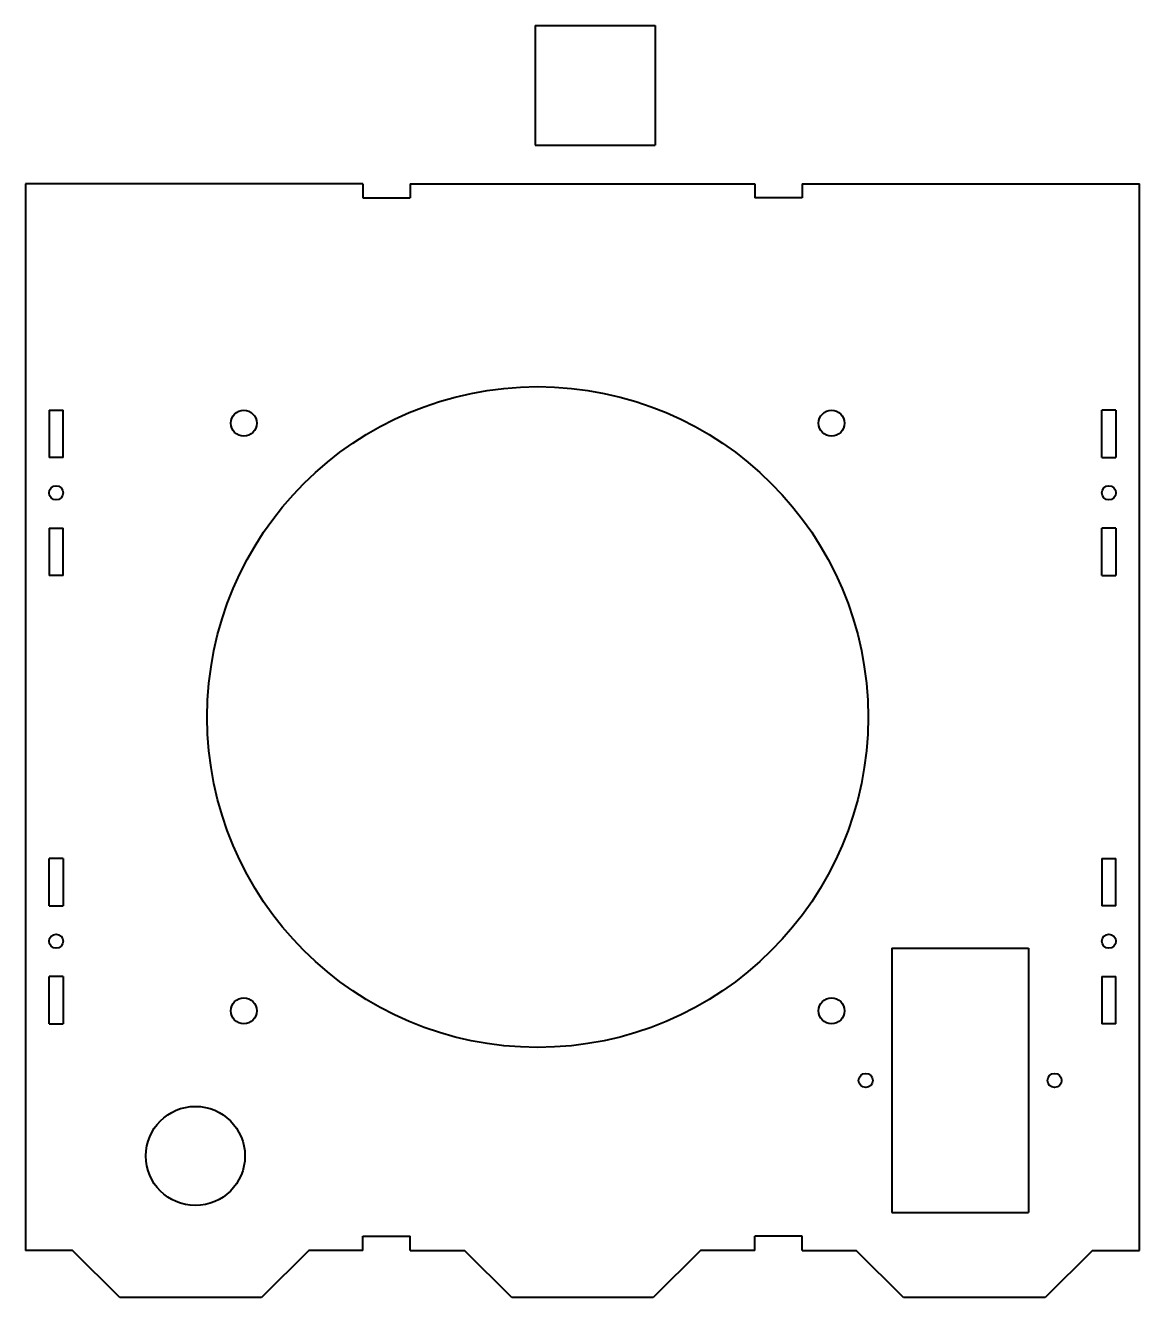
# Model space of a CAD drawing. Header units: inches. Extents: x -118 to 118, y -123 to 147.
import ezdxf

# ---------------------------------------------------------------- set-up
doc = ezdxf.new("R2010")
doc.units = ezdxf.units.IN
doc.header["$MEASUREMENT"] = 0
doc.layers.add('Visible', color=7, linetype='Continuous', lineweight=40)

msp = doc.modelspace()

# ---------------------------------------------------------------- linework, layer by layer
at = {"layer": 'Visible'}
for p, q in [((-10, 146.53), (15.4, 146.53)), ((-10, 146.53), (-10, 121.13)), ((15.4, 146.53), (15.4, 121.13)), ((-10, 121.13), (15.4, 121.13)), ((-118, 113), (-118, -113)), ((-46.5, 113), (-118, 113)), ((-46.5, 113), (-46.5, 110)), ((-36.5, 113), (-36.5, 110)), ((-36.5, 113), (36.5, 113)), ((36.5, 113), (36.5, 110)), ((46.5, 113), (46.5, 110)), ((46.5, 113), (118, 113)), ((118, -113), (118, 113)), ((-46.5, 110), (-36.5, 110)), ((46.5, 110), (36.5, 110)), ((-113, 65), (-113, 55)), ((-113, 65), (-110, 65)), ((-110, 55), (-110, 65)), ((113, 65), (110, 65)), ((110, 55), (110, 65)), ((113, 65), (113, 55)), ((-110, 55), (-113, 55)), ((110, 55), (113, 55)), ((-113, 40), (-110, 40)), ((-113, 40), (-113, 30)), ((-110, 30), (-110, 40)), ((110, 30), (110, 40)), ((113, 40), (110, 40)), ((113, 40), (113, 30)), ((-110, 30), (-113, 30)), ((110, 30), (113, 30)), ((-110, -30), (-113, -30)), ((-113, -40), (-113, -30)), ((-110, -30), (-110, -40)), ((110, -30), (110, -40)), ((110, -30), (113, -30)), ((113, -40), (113, -30)), ((-113, -40), (-110, -40)), ((113, -40), (110, -40)), ((65.5, -49), (65.5, -105)), ((65.5, -49), (94.5, -49)), ((94.5, -49), (94.5, -105)), ((-113, -65), (-113, -55)), ((-110, -55), (-113, -55)), ((-110, -55), (-110, -65)), ((110, -55), (110, -65)), ((110, -55), (113, -55)), ((113, -65), (113, -55)), ((-113, -65), (-110, -65)), ((113, -65), (110, -65)), ((65.5, -105), (94.5, -105)), ((-46.5, -113), (-46.5, -110)), ((-46.5, -110), (-36.5, -110)), ((-36.5, -113), (-36.5, -110)), ((36.5, -113), (36.5, -110)), ((46.5, -110), (36.5, -110)), ((46.5, -113), (46.5, -110)), ((-108, -113), (-118, -113)), ((-98, -123), (-108, -113)), ((-58, -113), (-68, -123)), ((-46.5, -113), (-58, -113)), ((-36.5, -113), (-25, -113)), ((-15, -123), (-25, -113)), ((25, -113), (15, -123)), ((36.5, -113), (25, -113)), ((46.5, -113), (58, -113)), ((68, -123), (58, -113)), ((108, -113), (98, -123)), ((108, -113), (118, -113)), ((-68, -123), (-98, -123)), ((15, -123), (-15, -123)), ((98, -123), (68, -123))]:
    msp.add_line(p, q, dxfattribs=at)
for centre, radius in [((-9.5, 0), 70), ((-71.75, 62.25), 2.75), ((52.75, 62.25), 2.75), ((-111.5, 47.5), 1.5), ((111.5, 47.5), 1.5), ((-111.5, -47.5), 1.5), ((111.5, -47.5), 1.5), ((-71.75, -62.25), 2.75), ((52.75, -62.25), 2.75), ((60, -77), 1.5), ((100, -77), 1.5), ((-82, -93), 10.5)]:
    msp.add_circle(centre, radius, dxfattribs=at)

doc.saveas('drawing.dxf')
